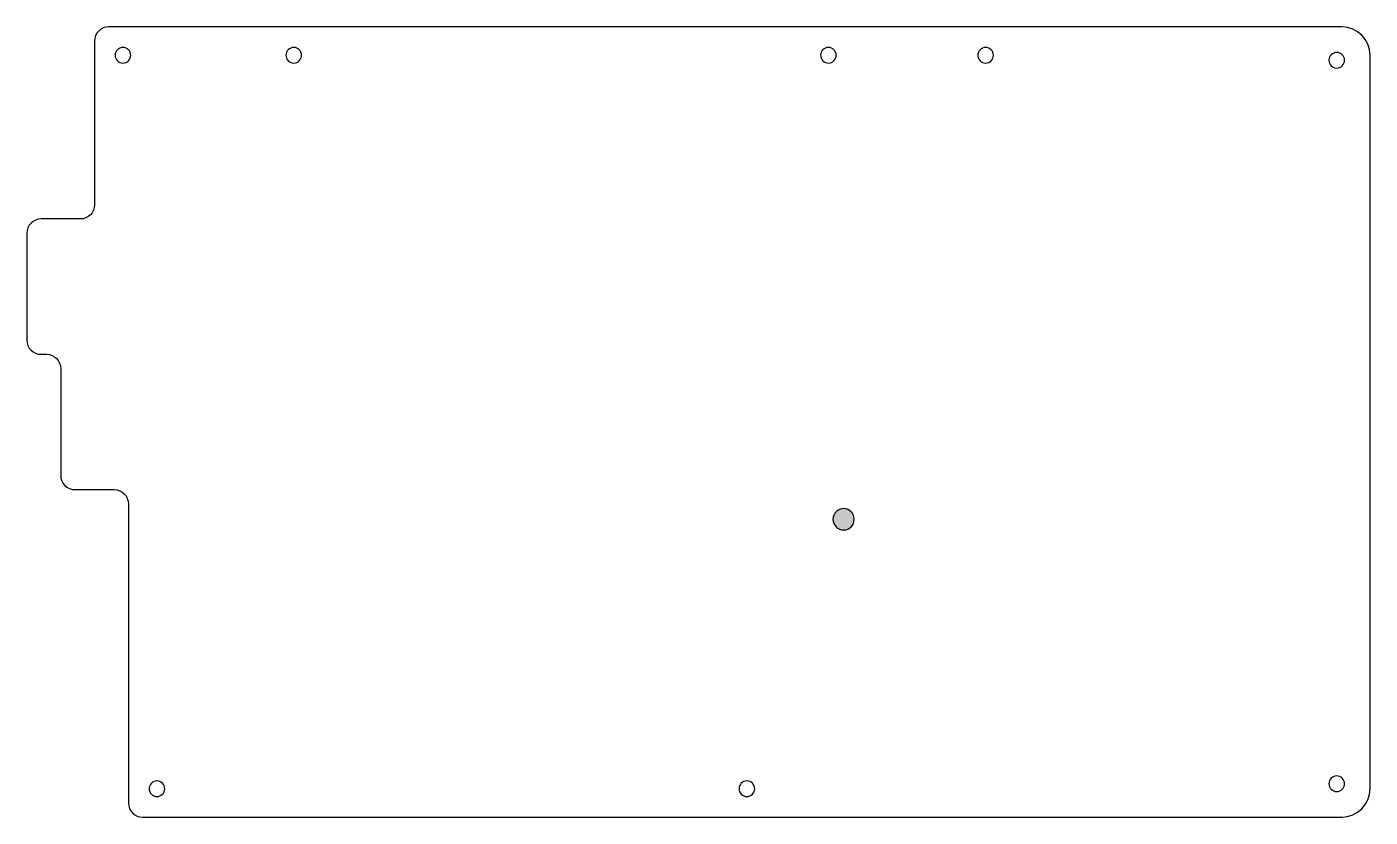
# Model space of a CAD drawing. Header units: millimetres. Extents: x -12 to 177, y 84 to 196.
import ezdxf

# ---------------------------------------------------------------- set-up
doc = ezdxf.new("R2010")
doc.units = ezdxf.units.MM
doc.header["$MEASUREMENT"] = 0
doc.layers.add('Layer 1', color=7, linetype='Continuous')

# ---------------------------------------------------------------- blocks, each defined once
blk = doc.blocks.new('block 2')
at = {"layer": 'Layer 1', "true_color": 0xc2c200}
h = blk.add_hatch(color=52, dxfattribs=at)
h.dxf.hatch_style = 2
edge = h.paths.add_edge_path()
edge.add_spline(control_points=[(102.6, 127.86), (103.43, 127.86), (104.1, 127.19), (104.1, 126.36), (104.1, 125.53), (103.43, 124.86), (102.6, 124.86), (101.78, 124.86), (101.1, 125.53), (101.1, 126.36), (101.1, 127.19), (101.78, 127.86), (102.6, 127.86)], knot_values=[0, 0, 0, 0, 1, 1, 1, 2, 2, 2, 3, 3, 3, 4, 4, 4, 4], degree=3, periodic=1)
at = {"layer": 'Layer 1', "color": 85, "lineweight": 25, "true_color": 0x5a8e5a}
blk.add_open_spline([(102.6, 127.86), (103.43, 127.86), (104.1, 127.19), (104.1, 126.36), (104.1, 125.53), (103.43, 124.86), (102.6, 124.86), (101.78, 124.86), (101.1, 125.53), (101.1, 126.36), (101.1, 127.19), (101.78, 127.86), (102.6, 127.86)], degree=3, knots=[0, 0, 0, 0, 1, 1, 1, 2, 2, 2, 3, 3, 3, 4, 4, 4, 4], dxfattribs=at)

msp = doc.modelspace()

# ---------------------------------------------------------------- linework, layer by layer
at = {"layer": 'Layer 1', "color": 205, "lineweight": 25, "true_color": 0x7c46af}
for points, knots in [([(-0.77, 195.68), (-0.77, 195.68), (172.68, 195.68), (172.68, 195.68), (174.89, 195.68), (176.68, 193.89), (176.68, 191.68), (176.68, 191.68), (176.68, 88.43), (176.68, 88.43), (176.68, 86.22), (174.89, 84.43), (172.68, 84.43), (172.68, 84.43), (4, 84.43), (4, 84.43), (2.89, 84.43), (2, 85.32), (2, 86.43), (2, 86.43), (2, 128.53), (2, 128.53), (2, 129.63), (1.1, 130.53), (0, 130.53), (0, 130.53), (-5.53, 130.53), (-5.53, 130.53), (-6.63, 130.53), (-7.53, 131.42), (-7.53, 132.53), (-7.53, 132.53), (-7.53, 147.58), (-7.53, 147.58), (-7.53, 148.68), (-8.42, 149.58), (-9.53, 149.58), (-9.53, 149.58), (-10.29, 149.58), (-10.29, 149.58), (-11.39, 149.58), (-12.29, 150.47), (-12.29, 151.58), (-12.29, 151.58), (-12.29, 166.63), (-12.29, 166.63), (-12.29, 167.73), (-11.39, 168.63), (-10.29, 168.63), (-10.29, 168.63), (-4.77, 168.63), (-4.77, 168.63), (-3.66, 168.63), (-2.77, 169.52), (-2.77, 170.63), (-2.77, 170.63), (-2.77, 193.68), (-2.77, 193.68), (-2.77, 194.78), (-1.87, 195.68), (-0.77, 195.68)], [0, 0, 0, 0, 1, 1, 1, 2, 2, 2, 3, 3, 3, 4, 4, 4, 5, 5, 5, 6, 6, 6, 7, 7, 7, 8, 8, 8, 9, 9, 9, 10, 10, 10, 11, 11, 11, 12, 12, 12, 13, 13, 13, 14, 14, 14, 15, 15, 15, 16, 16, 16, 17, 17, 17, 18, 18, 18, 19, 19, 19, 20, 20, 20, 20]), ([(2.33, 191.68), (2.33, 191.07), (1.84, 190.58), (1.23, 190.58), (0.63, 190.58), (0.13, 191.07), (0.13, 191.68), (0.13, 192.29), (0.63, 192.78), (1.23, 192.78), (1.84, 192.78), (2.33, 192.29), (2.33, 191.68)], [0, 0, 0, 0, 1, 1, 1, 2, 2, 2, 3, 3, 3, 4, 4, 4, 4]), ([(26.36, 191.68), (26.36, 191.07), (25.87, 190.58), (25.26, 190.58), (24.65, 190.58), (24.16, 191.07), (24.16, 191.68), (24.16, 192.29), (24.65, 192.78), (25.26, 192.78), (25.87, 192.78), (26.36, 192.29), (26.36, 191.68)], [0, 0, 0, 0, 1, 1, 1, 2, 2, 2, 3, 3, 3, 4, 4, 4, 4]), ([(101.58, 191.68), (101.58, 191.07), (101.08, 190.58), (100.48, 190.58), (99.87, 190.58), (99.38, 191.07), (99.38, 191.68), (99.38, 192.29), (99.87, 192.78), (100.48, 192.78), (101.08, 192.78), (101.58, 192.29), (101.58, 191.68)], [0, 0, 0, 0, 1, 1, 1, 2, 2, 2, 3, 3, 3, 4, 4, 4, 4]), ([(123.69, 191.68), (123.69, 191.07), (123.2, 190.58), (122.59, 190.58), (121.99, 190.58), (121.49, 191.07), (121.49, 191.68), (121.49, 192.29), (121.99, 192.78), (122.59, 192.78), (123.2, 192.78), (123.69, 192.29), (123.69, 191.68)], [0, 0, 0, 0, 1, 1, 1, 2, 2, 2, 3, 3, 3, 4, 4, 4, 4]), ([(173.08, 190.98), (173.08, 190.37), (172.59, 189.88), (171.98, 189.88), (171.38, 189.88), (170.88, 190.37), (170.88, 190.98), (170.88, 191.59), (171.38, 192.08), (171.98, 192.08), (172.59, 192.08), (173.08, 191.59), (173.08, 190.98)], [0, 0, 0, 0, 1, 1, 1, 2, 2, 2, 3, 3, 3, 4, 4, 4, 4]), ([(7.1, 88.43), (7.1, 87.82), (6.6, 87.33), (6, 87.33), (5.39, 87.33), (4.9, 87.82), (4.9, 88.43), (4.9, 89.04), (5.39, 89.53), (6, 89.53), (6.6, 89.53), (7.1, 89.04), (7.1, 88.43)], [0, 0, 0, 0, 1, 1, 1, 2, 2, 2, 3, 3, 3, 4, 4, 4, 4]), ([(90.1, 88.43), (90.1, 87.82), (89.6, 87.33), (89, 87.33), (88.39, 87.33), (87.9, 87.82), (87.9, 88.43), (87.9, 89.04), (88.39, 89.53), (89, 89.53), (89.6, 89.53), (90.1, 89.04), (90.1, 88.43)], [0, 0, 0, 0, 1, 1, 1, 2, 2, 2, 3, 3, 3, 4, 4, 4, 4]), ([(173.08, 89.13), (173.08, 88.52), (172.59, 88.03), (171.98, 88.03), (171.38, 88.03), (170.88, 88.52), (170.88, 89.13), (170.88, 89.74), (171.38, 90.23), (171.98, 90.23), (172.59, 90.23), (173.08, 89.74), (173.08, 89.13)], [0, 0, 0, 0, 1, 1, 1, 2, 2, 2, 3, 3, 3, 4, 4, 4, 4])]:
    msp.add_open_spline(points, degree=3, knots=knots, dxfattribs=at)

# ---------------------------------------------------------------- block references
at = {"layer": 'Layer 1'}
msp.add_blockref('block 2', (0, 0), dxfattribs=at)

doc.saveas('drawing.dxf')
